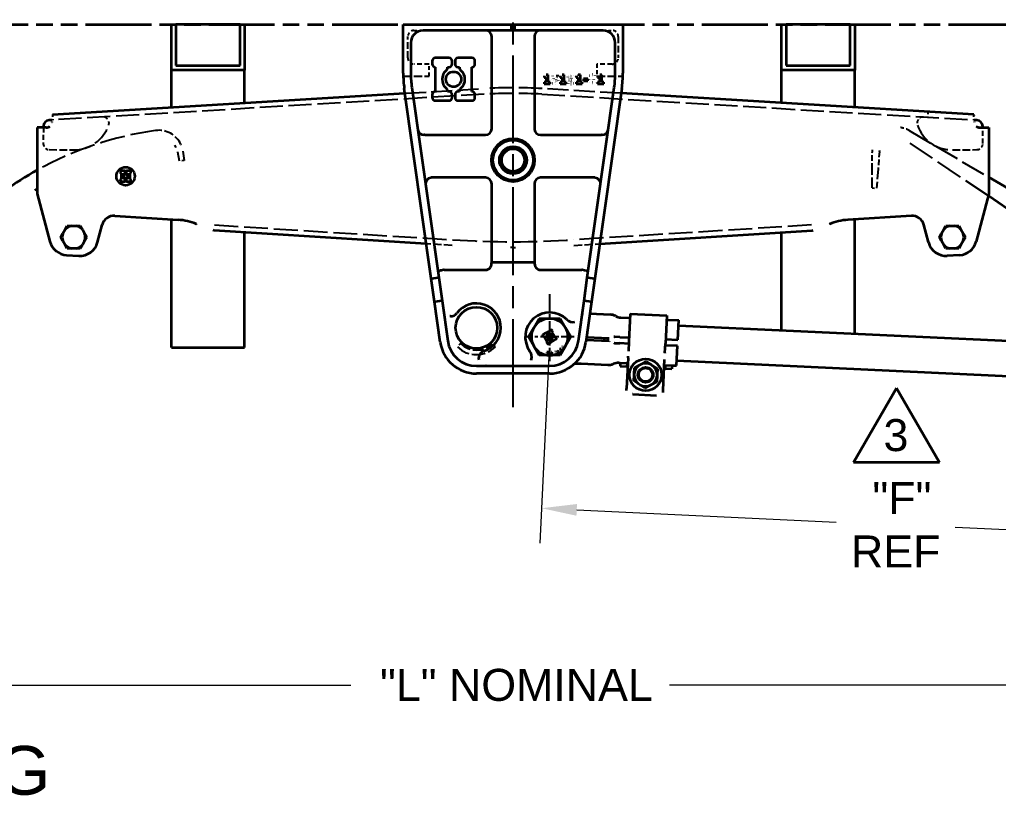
# Model space of a CAD drawing. Header units: inches. Extents: x 0 to 267, y 0 to 172.
# Drawn here: x 136.43 to 176.54, y 56.32 to 88.13 of the extents above; entities that cross this region are included whole.
import ezdxf
from ezdxf.enums import TextEntityAlignment as Align

# ---------------------------------------------------------------- set-up
doc = ezdxf.new("R2010")
doc.units = ezdxf.units.IN
doc.header["$LTSCALE"] = 8
doc.header["$MEASUREMENT"] = 0
for name, pattern in [('CHAIN', [0.7087, 0.4724, -0.0591, 0.1181, -0.0591]), ('DASHED', [0.2067, 0.1654, -0.0413]), ('DOUBLE_DASH_CHAIN', [1.2403, 0.6614, -0.0827, 0.1654, -0.0827, 0.1654, -0.0827])]:
    doc.linetypes.add(name, pattern=pattern)
for name, color, linetype, lineweight in [('Center Mark(Hutchens)', 7, 'Continuous', 25), ('Centerline(Hutchens)', 7, 'Continuous', 25), ('Dimensions(Hutchens)', 7, 'Continuous', 25), ('Hidden Edges(Hutchens)', 7, 'DASHED', 25), ('Phantom Lines(Hutchens)', 7, 'DOUBLE_DASH_CHAIN', 70), ('Sketch Geometry(Hutchens)', 7, 'Continuous', 35), ('Symbols(Hutchens)', 7, 'Continuous', 25), ('Visible Edges(Hutchens)', 7, 'Continuous', 35)]:
    doc.layers.add(name, color=color, linetype=linetype, lineweight=lineweight)
doc.styles.add('Hutchens .164', font='ARIAL.TTF')
doc.dimstyles.new('HUTCHENS STD DIM X.XX', dxfattribs={"dimscale": 8, "dimtxt": 0.164, "dimasz": 0.18, "dimexe": 0.18, "dimexo": 0.0625, "dimgap": 0.09, "dimtad": 0, "dimtih": 1, "dimtoh": 1, "dimrnd": 1e-08, "dimzin": 4, "dimdsep": 46, "dimtxsty": 'Hutchens .164', "dimcen": 0.09, "dimclrd": 211, "dimclre": 211, "dimclrt": 7, "dimadec": 0, "dimazin": 1, "dimtfac": 0.762195, "dimtofl": 0, "dimtmove": 0, "dimatfit": 3, "dimfxl": 0, "dimtolj": 1, "dimtzin": 0, "dimlwd": 9, "dimlwe": 9, "dimarcsym": 0})

# ---------------------------------------------------------------- blocks, each defined once
blk = doc.blocks.new('*D30')
at = {"layer": 'Defpoints', "color": 0, "linetype": 'Continuous'}
for p in [(120.526, 71.902), (192.528, 72.064), (192.528, 60.846)]:
    blk.add_point(p, dxfattribs=at)
at = {"layer": 'Dimensions(Hutchens)', "color": 211, "linetype": 'Continuous', "lineweight": 9}
for p, q in [((120.526, 71.402), (120.526, 59.406)), ((192.528, 71.564), (192.528, 59.406)), ((121.966, 60.846), (150.003, 60.846)), ((191.088, 60.846), (163.067, 60.846))]:
    blk.add_line(p, q, dxfattribs=at)
at = {"layer": 'Dimensions(Hutchens)', "color": 211, "linetype": 'Continuous'}
for points in [[(121.966, 61.086), (121.966, 60.606), (120.526, 60.846)], [(191.088, 61.086), (191.088, 60.606), (192.528, 60.846)]]:
    blk.add_solid(points, dxfattribs=at)
at = {"layer": 'Dimensions(Hutchens)', "color": 7, "linetype": 'Continuous', "lineweight": 9, "insert": (156.535, 60.846), "char_height": 1.312, "attachment_point": 5, "style": 'Hutchens .164'}
blk.add_mtext('\\A1; "L" NOMINAL', dxfattribs=at)
blk = doc.blocks.new('*D41')
at = {"layer": 'Defpoints', "color": 0, "linetype": 'Continuous'}
for p in [(158.153, 75.12), (187.168, 73.761), (186.839, 66.739)]:
    blk.add_point(p, dxfattribs=at)
at = {"layer": 'Dimensions(Hutchens)', "color": 211, "linetype": 'Continuous', "lineweight": 9}
for p, q in [((158.13, 74.62), (157.757, 66.659)), ((187.145, 73.261), (186.772, 65.3)), ((159.263, 68.03), (169.893, 67.532)), ((185.401, 66.806), (174.771, 67.304))]:
    blk.add_line(p, q, dxfattribs=at)
at = {"layer": 'Dimensions(Hutchens)', "color": 211, "linetype": 'Continuous'}
for points in [[(159.274, 68.27), (159.251, 67.79), (157.824, 68.097)], [(185.412, 67.046), (185.39, 66.566), (186.839, 66.739)]]:
    blk.add_solid(points, dxfattribs=at)
at = {"layer": 'Dimensions(Hutchens)', "color": 7, "linetype": 'Continuous', "lineweight": 9, "insert": (172.332, 67.418), "char_height": 1.312, "attachment_point": 5, "style": 'Hutchens .164'}
blk.add_mtext('\\A1; "F"\\PREF', dxfattribs=at)
blk = doc.blocks.new('*D57')
at = {"layer": 'Defpoints', "color": 0, "linetype": 'Continuous'}
for p in [(23.091, 107.041), (218.091, 92.727), (23.091, 79.013)]:
    blk.add_point(p, dxfattribs=at)
at = {"layer": 'Dimensions(Hutchens)', "color": 211, "linetype": 'Continuous', "lineweight": 9}
for p, q in [((23.091, 79.513), (23.091, 108.481)), ((218.091, 93.227), (218.091, 108.481)), ((24.531, 107.041), (110.028, 107.041)), ((216.651, 107.041), (130.494, 107.041))]:
    blk.add_line(p, q, dxfattribs=at)
at = {"layer": 'Dimensions(Hutchens)', "color": 211, "linetype": 'Continuous'}
for points in [[(24.531, 107.281), (24.531, 106.801), (23.091, 107.041)], [(216.651, 107.281), (216.651, 106.801), (218.091, 107.041)]]:
    blk.add_solid(points, dxfattribs=at)
at = {"layer": 'Dimensions(Hutchens)', "color": 7, "linetype": 'Continuous', "lineweight": 9, "insert": (120.261, 107.041), "char_height": 1.312, "attachment_point": 5, "style": 'Hutchens .164'}
blk.add_mtext('\\A1; "E" REC CLEARANCE', dxfattribs=at)
blk = doc.blocks.new('FLAG')
at = {"layer": 'Sketch Geometry(Hutchens)'}
for p, q in [((-0.22, -0.1905), (0, 0.1905)), ((0, 0.1905), (0.22, -0.1905)), ((0.22, -0.1905), (-0.22, -0.1905))]:
    blk.add_line(p, q, dxfattribs=at)
at = {"layer": 'Symbols(Hutchens)', "color": 7, "style": 'Hutchens .164'}
blk.add_attdef('NO:', text='', height=0.164, dxfattribs=at).set_placement((-0.0034, -0.0497), align=Align.MIDDLE_CENTER)

msp = doc.modelspace()

# ---------------------------------------------------------------- linework, layer by layer
at = {"layer": 'Center Mark(Hutchens)', "linetype": 'CHAIN', "ltscale": 0.190971}
msp.add_line((158.1531, 76.8711), (158.1531, 74.1195), dxfattribs=at)
at = {"layer": 'Center Mark(Hutchens)', "linetype": 'CHAIN', "ltscale": 0.138781}
msp.add_line((159.1531, 75.1195), (157.1531, 75.1195), dxfattribs=at)
at = {"layer": 'Centerline(Hutchens)', "linetype": 'CHAIN', "ltscale": 0.954115}
msp.add_line((156.6531, 72.2382), (156.6531, 89.5436), dxfattribs=at)
at = {"layer": 'Hidden Edges(Hutchens)', "ltscale": 0.089183}
for p, q in [((152.5906, 87.682), (152.9656, 87.682)), ((160.3406, 87.682), (160.7156, 87.682))]:
    msp.add_line(p, q, dxfattribs=at)
at = {"layer": 'Hidden Edges(Hutchens)', "ltscale": 0.208226}
for p, q in [((152.3406, 86.557), (152.3406, 87.432)), ((160.9656, 87.432), (160.9656, 86.557))]:
    msp.add_line(p, q, dxfattribs=at)
at = {"layer": 'Hidden Edges(Hutchens)', "ltscale": 0.148704}
for p, q in [((153.2156, 86.307), (152.5906, 86.307)), ((160.7156, 86.307), (160.0906, 86.307))]:
    msp.add_line(p, q, dxfattribs=at)
at = {"layer": 'Hidden Edges(Hutchens)', "ltscale": 0.118944}
for p, q in [((153.2156, 85.807), (153.2156, 86.307)), ((160.0906, 86.307), (160.0906, 85.807))]:
    msp.add_line(p, q, dxfattribs=at)
at = {"layer": 'Hidden Edges(Hutchens)', "ltscale": 0.252454}
for p, q in [((152.1548, 85.807), (153.2156, 85.807)), ((160.0906, 85.807), (161.1513, 85.807))]:
    msp.add_line(p, q, dxfattribs=at)
at = {"layer": 'Hidden Edges(Hutchens)', "ltscale": 0.714075}
for p, q in [((155.4722, 85.071), (137.7919, 84.013)), ((157.8339, 85.071), (175.5142, 84.013))]:
    msp.add_line(p, q, dxfattribs=at)
at = {"layer": 'Hidden Edges(Hutchens)', "ltscale": 0.653009}
for p, q in [((152.2247, 85.1091), (155.4583, 85.3026)), ((161.0814, 85.1091), (157.8478, 85.3026))]:
    msp.add_line(p, q, dxfattribs=at)
at = {"layer": 'Hidden Edges(Hutchens)', "ltscale": 0.055136}
for p, q in [((137.7781, 84.2445), (137.7919, 84.013)), ((173.6531, 84.3567), (173.6392, 84.1252)), ((175.5281, 84.2445), (175.5142, 84.013))]:
    msp.add_line(p, q, dxfattribs=at)
at = {"layer": 'Hidden Edges(Hutchens)', "ltscale": 0.15683}
for p, q in [((137.4097, 83.7095), (137.4031, 83.0504)), ((175.9031, 83.0504), (175.8964, 83.7095))]:
    msp.add_line(p, q, dxfattribs=at)
at = {"layer": 'Hidden Edges(Hutchens)', "ltscale": 0.764374}
msp.add_line((172.8801, 83.5799), (176.1531, 81.6652), dxfattribs=at)
at = {"layer": 'Hidden Edges(Hutchens)', "ltscale": 0.83662}
msp.add_line((176.1292, 80.902), (172.6892, 83.2239), dxfattribs=at)
at = {"layer": 'Hidden Edges(Hutchens)', "ltscale": 0.237987}
for p, q in [((137.6505, 82.7979), (138.6505, 82.7879)), ((174.6556, 82.7879), (175.6556, 82.7979))]:
    msp.add_line(p, q, dxfattribs=at)
at = {"layer": 'Hidden Edges(Hutchens)', "ltscale": 0.001489}
msp.add_line((142.914, 82.701), (142.913, 82.7048), dxfattribs=at)
at = {"layer": 'Hidden Edges(Hutchens)', "ltscale": 0.298367}
msp.add_line((142.9916, 82.3282), (142.914, 82.701), dxfattribs=at)
at = {"layer": 'Hidden Edges(Hutchens)', "ltscale": 0.299877}
msp.add_line((143.1259, 82.735), (143.1798, 82.3549), dxfattribs=at)
at = {"layer": 'Hidden Edges(Hutchens)', "ltscale": 0.174616}
msp.add_line((171.3685, 82.0096), (171.3751, 82.726), dxfattribs=at)
at = {"layer": 'Hidden Edges(Hutchens)', "ltscale": 0.174961}
msp.add_line((171.6621, 82.7233), (171.6092, 82.0074), dxfattribs=at)
at = {"layer": 'Hidden Edges(Hutchens)'}
for p, q in [((171.6621, 82.7233), (171.6621, 82.7233)), ((156.6531, 78.7914), (156.6535, 78.7914))]:
    msp.add_line(p, q, dxfattribs=at)
at = {"layer": 'Hidden Edges(Hutchens)', "ltscale": 0.045142}
msp.add_line((143.1798, 82.3549), (142.9916, 82.3282), dxfattribs=at)
at = {"layer": 'Hidden Edges(Hutchens)', "ltscale": 0.321944}
msp.add_line((171.3613, 81.2261), (171.3685, 82.0096), dxfattribs=at)
at = {"layer": 'Hidden Edges(Hutchens)', "ltscale": 0.322228}
msp.add_line((171.6092, 82.0074), (171.5513, 81.2243), dxfattribs=at)
at = {"layer": 'Hidden Edges(Hutchens)', "ltscale": 0.045137}
msp.add_line((171.3613, 81.2261), (171.5513, 81.2243), dxfattribs=at)
at = {"layer": 'Hidden Edges(Hutchens)', "ltscale": 0.738648}
for p, q in [((144.4175, 79.7105), (154.1699, 79.1009)), ((168.8887, 79.7105), (159.1363, 79.1009))]:
    msp.add_line(p, q, dxfattribs=at)
at = {"layer": 'Hidden Edges(Hutchens)', "ltscale": 0.252094}
for p, q in [((154.1554, 78.8694), (153.0982, 78.9355)), ((159.1507, 78.8694), (160.2079, 78.9355))]:
    msp.add_line(p, q, dxfattribs=at)
at = {"layer": 'Hidden Edges(Hutchens)', "ltscale": 0.044541}
for p, q in [((154.5067, 74.8482), (154.3741, 74.7156)), ((155.932, 74.7156), (155.7994, 74.8482))]:
    msp.add_line(p, q, dxfattribs=at)
at = {"layer": 'Hidden Edges(Hutchens)', "ltscale": 0.002983, "flags": 128}
msp.add_lwpolyline([(175.5142, 84.013), (175.5142, 84.013)], dxfattribs=at)
at = {"layer": 'Hidden Edges(Hutchens)', "ltscale": 0.763681, "flags": 128}
msp.add_lwpolyline([(142.8471, 82.8885), (142.7956, 82.9751)], dxfattribs=at)
at = {"layer": 'Hidden Edges(Hutchens)', "ltscale": 0.089693, "flags": 128}
msp.add_lwpolyline([(142.8471, 82.8885), (142.8501, 82.8826)], dxfattribs=at)
at = {"layer": 'Hidden Edges(Hutchens)', "ltscale": 0.101731, "flags": 128}
msp.add_lwpolyline([(143.0472, 83.0037), (143.0524, 82.992)], dxfattribs=at)
at = {"layer": 'Hidden Edges(Hutchens)', "ltscale": 0.401905, "flags": 128}
msp.add_lwpolyline([(171.3751, 82.726), (171.3782, 82.7946)], dxfattribs=at)
at = {"layer": 'Hidden Edges(Hutchens)', "ltscale": 0.31875, "flags": 128}
msp.add_lwpolyline([(171.6621, 82.7233), (171.6783, 82.7743)], dxfattribs=at)
at = {"layer": 'Hidden Edges(Hutchens)', "ltscale": 0.187933, "flags": 128}
for points in [[(143.6878, 79.7405), (143.702, 79.7345)], [(169.6183, 79.7405), (169.6041, 79.7345)]]:
    msp.add_lwpolyline(points, dxfattribs=at)
at = {"layer": 'Hidden Edges(Hutchens)', "ltscale": 0.755715, "flags": 128}
msp.add_lwpolyline([(156.6531, 78.7914), (156.549, 78.7915)], dxfattribs=at)
at = {"layer": 'Hidden Edges(Hutchens)', "ltscale": 0.755592, "flags": 128}
msp.add_lwpolyline([(156.6535, 78.7914), (156.7576, 78.7915)], dxfattribs=at)
at = {"layer": 'Hidden Edges(Hutchens)', "ltscale": 0.093397}
for centre, start, end in [((152.5906, 87.432), 90, 180), ((160.7156, 87.432), 0, 90), ((152.5906, 86.557), 180, 270), ((160.7156, 86.557), 270, 0), ((137.653, 83.0479), 179.42465, 269.42465), ((175.6531, 83.0479), 270.57535, 0.57535)]:
    msp.add_arc(centre, 0.25, start, end, dxfattribs=at)
at = {"layer": 'Hidden Edges(Hutchens)', "ltscale": 0.722924}
msp.add_arc((156.6531, 65.3383), 20, 86.57535, 93.42465, dxfattribs=at)
at = {"layer": 'Hidden Edges(Hutchens)', "ltscale": 0.714538}
msp.add_arc((156.6531, 65.3383), 19.768, 86.57535, 93.42465, dxfattribs=at)
at = {"layer": 'Hidden Edges(Hutchens)', "ltscale": 0.116454}
for centre, start, end in [((139.8491, 83.8856), 341.22977, 93.42465), ((173.4571, 83.8856), 86.57535, 198.77023)]:
    msp.add_arc(centre, 0.25, start, end, dxfattribs=at)
at = {"layer": 'Hidden Edges(Hutchens)', "ltscale": 0.776668}
msp.add_arc((143.9642, 69.6897), 14.03, 98.06386, 119.04316, dxfattribs=at)
at = {"layer": 'Hidden Edges(Hutchens)', "ltscale": 0.568412}
for centre, start, end in [((138.6656, 84.2878), 269.42465, 341.22977), ((174.6406, 84.2878), 198.77023, 270.57535)]:
    msp.add_arc(centre, 1.5, start, end, dxfattribs=at)
at = {"layer": 'Hidden Edges(Hutchens)', "ltscale": 0.306081}
msp.add_arc((142.1364, 82.5909), 1, 24.38098, 98.06357, dxfattribs=at)
at = {"layer": 'Hidden Edges(Hutchens)', "ltscale": 0.105451}
msp.add_arc((172.3751, 82.7168), 1, 59.6708, 85.07164, dxfattribs=at)
at = {"layer": 'Hidden Edges(Hutchens)', "ltscale": 0.751337}
msp.add_arc((156.6531, 118.8323), 39.8089, 266.42367, 273.57633, dxfattribs=at)
at = {"layer": 'Hidden Edges(Hutchens)', "ltscale": 0.411869}
msp.add_arc((155.1531, 75.4945), 1.1016, 225, 315, dxfattribs=at)
at = {"layer": 'Hidden Edges(Hutchens)', "ltscale": 0.341747}
msp.add_arc((155.1531, 75.4945), 0.9141, 225, 315, dxfattribs=at)
at = {"layer": 'Phantom Lines(Hutchens)', "lineweight": 35, "ltscale": 0.50903}
msp.add_line((17.9205, 87.932), (225.0032, 87.932), dxfattribs=at)
at = {"layer": 'Visible Edges(Hutchens)'}
for p, q in [((142.6531, 87.932), (142.8406, 87.932)), ((142.6531, 86.057), (142.6531, 87.932)), ((142.8406, 87.932), (142.8406, 86.2445)), ((145.4656, 87.932), (142.8406, 87.932)), ((145.4656, 86.2445), (145.4656, 87.932)), ((145.4656, 87.932), (145.6531, 87.932)), ((145.6531, 87.932), (145.6531, 86.057)), ((152.1531, 87.932), (156.5906, 87.932)), ((152.1531, 85.932), (152.1531, 87.932)), ((156.5906, 87.682), (156.5906, 87.932)), ((156.5906, 87.932), (156.7156, 87.932)), ((156.6531, 87.8695), (156.5906, 87.932)), ((156.7156, 87.932), (156.6531, 87.8695)), ((156.6531, 87.8695), (156.6531, 87.682)), ((156.7156, 87.932), (161.1531, 87.932)), ((156.7156, 87.932), (156.7156, 87.682)), ((161.1531, 87.932), (161.1531, 85.932)), ((167.6531, 87.932), (167.8406, 87.932)), ((167.6531, 86.057), (167.6531, 87.932)), ((167.8406, 87.932), (167.8406, 86.2445)), ((170.4656, 87.932), (167.8406, 87.932)), ((170.4656, 86.2445), (170.4656, 87.932)), ((170.4656, 87.932), (170.6531, 87.932)), ((170.6531, 87.932), (170.6531, 86.057)), ((156.5906, 87.682), (152.9656, 87.682)), ((156.6531, 87.682), (156.5906, 87.682)), ((156.7156, 87.682), (156.6531, 87.682)), ((160.3406, 87.682), (156.7156, 87.682)), ((152.4656, 87.182), (152.4656, 85.932)), ((155.7781, 83.6508), (155.7781, 87.432)), ((157.5281, 87.432), (157.5281, 83.6508)), ((160.8406, 85.932), (160.8406, 87.182)), ((142.8406, 86.2445), (145.4656, 86.2445)), ((153.3406, 86.432), (153.3406, 86.307)), ((154.0281, 86.557), (153.4656, 86.557)), ((154.1531, 86.307), (154.1531, 86.432)), ((154.2781, 86.432), (154.2781, 86.307)), ((154.9656, 86.557), (154.4031, 86.557)), ((155.0906, 86.307), (155.0906, 86.432)), ((167.8406, 86.2445), (170.4656, 86.2445)), ((145.6531, 86.057), (142.6531, 86.057)), ((142.6531, 84.5363), (142.6531, 86.057)), ((145.6531, 84.7158), (145.6531, 86.057)), ((153.4656, 86.182), (153.4656, 85.182)), ((153.9656, 86.1424), (153.9656, 86.182)), ((153.9656, 86.182), (154.0281, 86.182)), ((154.4031, 86.182), (154.4656, 86.182)), ((154.4656, 86.182), (154.4656, 86.1424)), ((154.9656, 85.182), (154.9656, 86.182)), ((158.0963, 85.8706), (158.0142, 85.8706)), ((158.0963, 85.56), (158.0963, 85.8706)), ((158.4849, 85.7968), (158.4849, 85.8703)), ((158.7533, 85.8706), (158.6712, 85.8706)), ((158.7533, 85.56), (158.7533, 85.8706)), ((159.4103, 85.8706), (159.3282, 85.8706)), ((159.4103, 85.56), (159.4103, 85.8706)), ((160.2897, 85.8706), (160.2077, 85.8706)), ((160.2897, 85.56), (160.2897, 85.8706)), ((170.6531, 86.057), (167.6531, 86.057)), ((167.6531, 84.7158), (167.6531, 86.057)), ((170.6531, 84.5363), (170.6531, 86.057)), ((157.9258, 85.8195), (157.9258, 85.7585)), ((157.9258, 85.7585), (158.0048, 85.7585)), ((157.9258, 85.56), (157.9258, 85.4947)), ((158.0048, 85.56), (157.9258, 85.56)), ((157.9258, 85.4947), (158.1735, 85.4947)), ((158.0048, 85.7585), (158.0048, 85.56)), ((158.1735, 85.56), (158.0963, 85.56)), ((158.1735, 85.4947), (158.1735, 85.56)), ((158.4783, 85.7968), (158.4849, 85.7968)), ((158.5828, 85.8195), (158.5828, 85.7585)), ((158.5828, 85.7585), (158.6618, 85.7585)), ((158.5828, 85.56), (158.5828, 85.4947)), ((158.6618, 85.56), (158.5828, 85.56)), ((158.5828, 85.4947), (158.8305, 85.4947)), ((158.6618, 85.7585), (158.6618, 85.56)), ((158.8305, 85.56), (158.7533, 85.56)), ((158.8305, 85.4947), (158.8305, 85.56)), ((158.9472, 85.6867), (158.9472, 85.6852)), ((159.1021, 85.6977), (159.1021, 85.6989)), ((159.2398, 85.8195), (159.2398, 85.7585)), ((159.2398, 85.7585), (159.3188, 85.7585)), ((159.2398, 85.56), (159.2398, 85.4947)), ((159.3188, 85.56), (159.2398, 85.56)), ((159.2398, 85.4947), (159.4875, 85.4947)), ((159.3188, 85.7585), (159.3188, 85.56)), ((159.4875, 85.56), (159.4103, 85.56)), ((159.4875, 85.4947), (159.4875, 85.56)), ((159.5467, 85.6953), (159.5467, 85.6254)), ((159.7136, 85.6953), (159.5467, 85.6953)), ((159.5467, 85.6254), (159.7136, 85.6254)), ((159.7136, 85.6254), (159.7136, 85.6953)), ((160.1193, 85.8195), (160.1193, 85.7585)), ((160.1193, 85.7585), (160.1983, 85.7585)), ((160.1193, 85.56), (160.1193, 85.4947)), ((160.1983, 85.56), (160.1193, 85.56)), ((160.1193, 85.4947), (160.3669, 85.4947)), ((160.1983, 85.7585), (160.1983, 85.56)), ((160.3669, 85.56), (160.2897, 85.56)), ((160.3669, 85.4947), (160.3669, 85.56)), ((137.7781, 84.2445), (152.2247, 85.1091)), ((153.3, 77.5091), (152.1974, 85.3016)), ((152.5069, 85.3454), (153.6094, 77.5529)), ((153.3406, 85.057), (153.3406, 84.932)), ((153.9656, 85.182), (153.9656, 85.2217)), ((154.0281, 85.182), (153.9656, 85.182)), ((154.1531, 84.932), (154.1531, 85.057)), ((154.2781, 85.057), (154.2781, 84.932)), ((154.4656, 85.182), (154.4031, 85.182)), ((154.4656, 85.2217), (154.4656, 85.182)), ((155.0906, 84.932), (155.0906, 85.057)), ((159.6967, 77.5529), (160.7993, 85.3454)), ((161.1087, 85.3016), (160.0061, 77.5091)), ((175.5281, 84.2445), (161.0814, 85.1091)), ((153.4656, 84.807), (154.0281, 84.807)), ((154.4031, 84.807), (154.9656, 84.807)), ((137.7696, 84.0116), (137.6452, 84.0042)), ((175.6609, 84.0042), (175.5365, 84.0116)), ((137.5281, 83.7095), (137.1531, 83.7095)), ((137.1531, 83.7095), (137.1531, 80.991)), ((137.4102, 83.7571), (137.4097, 83.7095)), ((175.7781, 83.7095), (176.1531, 83.7095)), ((175.8964, 83.7095), (175.896, 83.7571)), ((176.1531, 83.7095), (176.1531, 80.991)), ((153.0345, 83.4008), (152.9991, 83.4008)), ((153.0345, 83.4008), (155.5281, 83.4008)), ((157.7781, 83.4008), (160.2716, 83.4008)), ((160.307, 83.4008), (160.2716, 83.4008)), ((140.5593, 81.897), (140.5593, 81.8658)), ((140.7312, 81.9283), (140.5906, 81.9283)), ((140.5906, 81.8345), (140.5952, 81.8345)), ((140.5952, 81.8345), (140.5952, 81.5845)), ((140.7202, 81.8345), (140.7312, 81.8345)), ((140.7202, 81.8281), (140.7202, 81.8345)), ((140.7624, 81.8658), (140.7624, 81.897)), ((140.7937, 81.897), (140.7937, 81.8658)), ((140.9656, 81.9283), (140.8249, 81.9283)), ((140.8249, 81.8345), (140.8359, 81.8345)), ((140.8359, 81.8345), (140.8359, 81.8281)), ((140.9609, 81.5845), (140.9609, 81.8345)), ((140.9609, 81.8345), (140.9656, 81.8345)), ((140.9968, 81.8658), (140.9968, 81.897)), ((140.5593, 81.5533), (140.5593, 81.522)), ((140.5952, 81.5845), (140.5906, 81.5845)), ((140.5906, 81.4908), (140.7312, 81.4908)), ((140.7202, 81.5845), (140.7202, 81.591)), ((140.7312, 81.5845), (140.7202, 81.5845)), ((140.7624, 81.522), (140.7624, 81.5533)), ((140.7937, 81.5533), (140.7937, 81.522)), ((140.8359, 81.5845), (140.8249, 81.5845)), ((140.8249, 81.4908), (140.9656, 81.4908)), ((140.8359, 81.591), (140.8359, 81.5845)), ((140.9656, 81.5845), (140.9609, 81.5845)), ((140.9968, 81.522), (140.9968, 81.5533)), ((155.5281, 81.6508), (153.3175, 81.6508)), ((159.9886, 81.6508), (157.7781, 81.6508)), ((176.1531, 81.6652), (177.2994, 80.9946)), ((155.7781, 78.1883), (155.7781, 81.4008)), ((157.5281, 81.4008), (157.5281, 78.1883)), ((137.1531, 80.991), (137.6786, 79.0296)), ((176.1531, 80.991), (175.6275, 79.0296)), ((176.9293, 80.3619), (176.1292, 80.902)), ((140.333, 80.084), (142.934, 79.9214)), ((142.6531, 74.682), (142.6531, 79.939)), ((172.9731, 80.084), (170.3721, 79.9214)), ((170.6531, 75.255), (170.6531, 79.939)), ((138.2081, 79.3608), (138.2996, 79.5193)), ((138.2996, 79.5193), (138.3869, 79.6705)), ((138.3869, 79.6705), (138.5615, 79.6705)), ((138.5615, 79.6705), (138.7446, 79.6705)), ((138.7446, 79.6705), (138.9192, 79.6705)), ((138.9192, 79.6705), (139.0065, 79.5193)), ((139.0065, 79.5193), (139.0981, 79.3608)), ((139.6275, 79.0001), (139.8189, 79.7144)), ((144.3876, 79.4856), (144.3864, 79.4861)), ((153.0982, 78.9355), (144.403, 79.4789)), ((160.2079, 78.9355), (168.9031, 79.4789)), ((168.9185, 79.4856), (168.9197, 79.4861)), ((173.6786, 79.0001), (173.4872, 79.7144)), ((174.2081, 79.3608), (174.2996, 79.5193)), ((174.2996, 79.5193), (174.3869, 79.6705)), ((174.3869, 79.6705), (174.5615, 79.6705)), ((174.5615, 79.6705), (174.7446, 79.6705)), ((174.7446, 79.6705), (174.9192, 79.6705)), ((174.9192, 79.6705), (175.0065, 79.5193)), ((175.0065, 79.5193), (175.0981, 79.3608)), ((138.1207, 79.2095), (138.2081, 79.3608)), ((138.2081, 79.0583), (138.1207, 79.2095)), ((138.2996, 78.8998), (138.2081, 79.0583)), ((139.0981, 79.0583), (139.0065, 78.8998)), ((139.0981, 79.3608), (139.1854, 79.2095)), ((139.1854, 79.2095), (139.0981, 79.0583)), ((145.6531, 74.682), (145.6531, 79.4008)), ((167.6531, 75.3955), (167.6531, 79.4008)), ((174.1207, 79.2095), (174.2081, 79.3608)), ((174.2081, 79.0583), (174.1207, 79.2095)), ((174.2996, 78.8998), (174.2081, 79.0583)), ((175.0981, 79.0583), (175.0065, 78.8998)), ((175.0981, 79.3608), (175.1854, 79.2095)), ((175.1854, 79.2095), (175.0981, 79.0583)), ((138.3869, 78.7485), (138.2996, 78.8998)), ((138.5615, 78.7485), (138.3869, 78.7485)), ((138.7446, 78.7485), (138.5615, 78.7485)), ((138.9192, 78.7485), (138.7446, 78.7485)), ((139.0065, 78.8998), (138.9192, 78.7485)), ((174.3869, 78.7485), (174.2996, 78.8998)), ((174.5615, 78.7485), (174.3869, 78.7485)), ((174.7446, 78.7485), (174.5615, 78.7485)), ((174.9192, 78.7485), (174.7446, 78.7485)), ((175.0065, 78.8998), (174.9192, 78.7485)), ((138.3588, 78.4751), (138.8588, 78.4455)), ((174.9473, 78.4751), (174.4473, 78.4455)), ((153.8351, 77.8695), (155.5281, 77.8695)), ((155.7781, 78.1883), (157.5281, 78.1883)), ((157.7781, 77.8695), (159.4711, 77.8695)), ((153.3, 77.5091), (153.6094, 77.5529)), ((153.4353, 76.5529), (153.3, 77.5091)), ((153.6094, 77.5529), (153.7447, 76.5966)), ((159.5614, 76.5966), (159.6967, 77.5529)), ((159.6967, 77.5529), (160.0061, 77.5091)), ((160.0061, 77.5091), (159.8708, 76.5529)), ((153.7447, 76.5966), (153.4353, 76.5529)), ((153.6679, 74.9094), (153.4353, 76.5529)), ((153.7447, 76.5966), (153.9773, 74.9532)), ((159.3289, 74.9532), (159.5614, 76.5966)), ((159.8708, 76.5529), (159.5614, 76.5966)), ((159.8708, 76.5529), (159.6383, 74.9094)), ((157.5035, 75.4945), (157.72, 75.8695)), ((157.72, 75.8695), (158.1531, 75.8695)), ((158.1531, 75.8695), (158.5861, 75.8695)), ((158.5861, 75.8695), (158.8026, 75.4945)), ((159.8034, 76.0764), (160.6362, 76.0374)), ((160.8635, 75.9711), (160.8452, 75.9807)), ((161.0724, 75.9144), (161.443, 75.897)), ((161.4511, 76.0698), (161.3976, 74.927)), ((161.4511, 76.0698), (162.9495, 75.9997)), ((162.9495, 75.9997), (162.896, 74.8568)), ((162.9414, 75.8268), (163.4408, 75.8035)), ((163.4032, 74.9988), (163.4408, 75.8035)), ((157.287, 75.1195), (157.5035, 75.4945)), ((158.2061, 75.4027), (158.0843, 75.3324)), ((158.8026, 75.4945), (159.0191, 75.1195)), ((163.431, 75.5932), (181.9576, 74.7257)), ((157.5035, 74.7445), (157.287, 75.1195)), ((157.8699, 75.1725), (157.8851, 75.1461)), ((158.0031, 75.2855), (157.8813, 75.2152)), ((157.9278, 75.1347), (157.9319, 75.1371)), ((157.9319, 75.1371), (158.0577, 74.9193)), ((158.0402, 75.1996), (158.0496, 75.205)), ((158.0522, 75.1788), (158.0402, 75.1996)), ((158.061, 75.2477), (158.0458, 75.2741)), ((158.0728, 75.2897), (158.0881, 75.2633)), ((158.1308, 75.2519), (158.1402, 75.2573)), ((158.1402, 75.2573), (158.1522, 75.2365)), ((158.1659, 74.9818), (158.1539, 75.0025)), ((158.2485, 75.3198), (158.2526, 75.3222)), ((158.3742, 75.102), (158.2485, 75.3198)), ((158.264, 75.3649), (158.2488, 75.3913)), ((158.254, 75.0603), (158.2659, 75.0395)), ((158.2659, 75.0395), (158.2565, 75.0341)), ((158.303, 74.9535), (158.4248, 75.0238)), ((158.3783, 75.1044), (158.3742, 75.102)), ((158.4363, 75.0665), (158.421, 75.0929)), ((159.0191, 75.1195), (158.8026, 74.7445)), ((159.6668, 75.1112), (160.5908, 75.068)), ((160.3977, 74.9519), (160.4035, 75.0767)), ((160.5284, 75.0709), (160.5225, 74.946)), ((160.8049, 75.1205), (160.7962, 75.1209)), ((160.8049, 75.1205), (160.8236, 75.1196)), ((161.0348, 75.1097), (160.8236, 75.1196)), ((161.0348, 75.1097), (161.4054, 75.0924)), ((162.9037, 75.0222), (163.4032, 74.9988)), ((142.6531, 74.682), (145.6531, 74.682)), ((157.72, 74.3695), (157.5035, 74.7445)), ((158.0421, 74.8742), (158.0574, 74.8478)), ((158.0577, 74.9193), (158.0536, 74.9169)), ((158.1001, 74.8363), (158.2218, 74.9067)), ((158.1753, 74.9872), (158.1659, 74.9818)), ((158.2333, 74.9493), (158.218, 74.9758)), ((158.2451, 74.9914), (158.2603, 74.965)), ((158.8026, 74.7445), (158.5861, 74.3695)), ((158.6476, 74.7319), (158.6607, 74.7209)), ((158.6607, 74.7209), (158.6613, 74.7216)), ((158.7213, 74.6668), (158.7344, 74.6559)), ((158.7713, 74.7215), (158.7334, 74.6764)), ((158.7344, 74.6559), (158.7819, 74.7126)), ((158.7819, 74.7126), (158.7713, 74.7215)), ((160.585, 74.9431), (159.6492, 74.9869)), ((160.7845, 74.8712), (160.7932, 74.8708)), ((160.8119, 74.8699), (160.7932, 74.8708)), ((160.8119, 74.8699), (161.0231, 74.86)), ((161.3937, 74.8427), (161.0231, 74.86)), ((161.3973, 74.9194), (161.3791, 74.5317)), ((161.3976, 74.927), (161.3973, 74.9194)), ((162.8775, 74.4616), (162.8956, 74.8493)), ((163.3915, 74.7491), (162.892, 74.7725)), ((162.896, 74.8568), (162.8956, 74.8493)), ((163.3538, 73.9445), (163.3915, 74.7491)), ((158.1531, 74.3695), (157.72, 74.3695)), ((158.1192, 74.4989), (158.0431, 74.4989)), ((158.0431, 74.4989), (158.0431, 74.4848)), ((158.0431, 74.4848), (158.105, 74.4848)), ((158.105, 74.4848), (158.0502, 74.3789)), ((158.0502, 74.3789), (158.0673, 74.3789)), ((158.0673, 74.3789), (158.1192, 74.4809)), ((158.1192, 74.4809), (158.1192, 74.4989)), ((158.5861, 74.3695), (158.1531, 74.3695)), ((158.2108, 74.477), (158.2127, 74.4662)), ((158.2127, 74.4662), (158.2341, 74.47)), ((158.2481, 74.3908), (158.2266, 74.387)), ((158.2266, 74.387), (158.2288, 74.3749)), ((158.2288, 74.3749), (158.2864, 74.3851)), ((158.2445, 74.5), (158.2323, 74.4978)), ((158.2341, 74.47), (158.2481, 74.3908)), ((158.2633, 74.3935), (158.2445, 74.5)), ((158.2843, 74.3972), (158.2633, 74.3935)), ((158.2864, 74.3851), (158.2843, 74.3972)), ((158.4034, 74.4324), (158.4027, 74.432)), ((158.4027, 74.432), (158.4092, 74.418)), ((158.517, 74.5487), (158.4777, 74.526)), ((158.4777, 74.526), (158.485, 74.5134)), ((158.485, 74.5134), (158.5243, 74.5361)), ((158.5243, 74.5361), (158.517, 74.5487)), ((161.3663, 74.2585), (161.3076, 73.0043)), ((155.1531, 73.932), (158.1531, 73.932)), ((159.1912, 74.0368), (159.4473, 74.0248)), ((159.4473, 74.0248), (160.5396, 73.9737)), ((160.7721, 74.0185), (160.7529, 74.0106)), ((160.9854, 74.0554), (161.0441, 74.0526)), ((161.0441, 74.0526), (161.0378, 73.9178)), ((161.0378, 73.9178), (161.3187, 73.9046)), ((161.0441, 74.0526), (161.325, 74.0395)), ((161.325, 74.0395), (161.3187, 73.9046)), ((161.3187, 73.9046), (161.3497, 73.9032)), ((161.356, 74.038), (161.325, 74.0395)), ((161.6172, 73.61), (161.6289, 73.8589)), ((161.6289, 73.8589), (161.8502, 73.9732)), ((161.8502, 73.9732), (161.8887, 73.9931)), ((161.8887, 73.9931), (162.1101, 74.1074)), ((162.1101, 74.1074), (162.3197, 73.9729)), ((162.3197, 73.9729), (162.3562, 73.9495)), ((162.3562, 73.9495), (162.5659, 73.815)), ((162.5659, 73.815), (162.5542, 73.5661)), ((162.8059, 72.9342), (162.8647, 74.1883)), ((162.848, 73.833), (162.8483, 73.833)), ((162.8483, 73.833), (162.8795, 73.8316)), ((162.8543, 73.9679), (162.8546, 73.9679)), ((162.8858, 73.9664), (162.8546, 73.9679)), ((162.8858, 73.9664), (162.8795, 73.8316)), ((162.8795, 73.8316), (163.1604, 73.8184)), ((162.8858, 73.9664), (163.1667, 73.9533)), ((163.1667, 73.9533), (163.1604, 73.8184)), ((163.1667, 73.9533), (163.3538, 73.9445)), ((163.3636, 74.1548), (181.8902, 73.2873)), ((158.1531, 73.6195), (155.1531, 73.6195)), ((161.6036, 73.3179), (161.6152, 73.5667)), ((161.6152, 73.5667), (161.6172, 73.61)), ((162.5522, 73.5229), (162.5405, 73.274)), ((162.5542, 73.5661), (162.5522, 73.5229)), ((161.3035, 72.9182), (161.3076, 73.0043)), ((161.8132, 73.1834), (161.6036, 73.3179)), ((161.8497, 73.16), (161.8132, 73.1834)), ((162.0594, 73.0255), (161.8497, 73.16)), ((162.2807, 73.1398), (162.0594, 73.0255)), ((162.3192, 73.1597), (162.2807, 73.1398)), ((162.5405, 73.274), (162.3192, 73.1597)), ((161.5636, 72.7699), (162.5291, 72.7247)), ((162.8019, 72.848), (162.8059, 72.9342))]:
    msp.add_line(p, q, dxfattribs=at)
at = {"layer": 'Visible Edges(Hutchens)', "flags": 128}
for points in [[(158.0142, 85.8706), (158.0141, 85.8689)], [(158.4226, 85.8767), (158.4134, 85.8765)], [(158.4849, 85.8703), (158.4838, 85.8706)], [(158.6712, 85.8706), (158.6711, 85.8689)], [(158.9241, 85.8481), (158.9206, 85.8452)], [(159.0268, 85.8782), (159.0198, 85.8781)], [(159.1298, 85.8512), (159.1273, 85.8529)], [(159.3282, 85.8706), (159.3281, 85.8689)], [(159.9059, 85.8773), (159.8986, 85.8772)], [(160.0178, 85.8265), (160.0147, 85.8308)], [(160.2077, 85.8706), (160.2075, 85.8689)], [(157.9878, 85.829), (157.9863, 85.8283)], [(158.2297, 85.6618), (158.2297, 85.6571)], [(158.275, 85.8171), (158.2716, 85.8129)], [(158.2737, 85.5242), (158.2766, 85.5213)], [(158.323, 85.6475), (158.323, 85.6485)], [(158.3236, 85.6703), (158.3252, 85.671)], [(158.3239, 85.7187), (158.3254, 85.7283)], [(158.343, 85.5658), (158.3398, 85.57)], [(158.3634, 85.6792), (158.3661, 85.6791)], [(158.3755, 85.5506), (158.3745, 85.5506)], [(158.3758, 85.4868), (158.3834, 85.4869)], [(158.4044, 85.7445), (158.402, 85.7445)], [(158.4047, 85.6667), (158.4067, 85.6648)], [(158.4068, 85.5658), (158.4064, 85.5652)], [(158.4217, 85.8083), (158.4269, 85.8082)], [(158.422, 85.6178), (158.4219, 85.6099)], [(158.474, 85.7232), (158.4719, 85.7248)], [(158.5165, 85.6223), (158.5165, 85.6258)], [(158.6448, 85.829), (158.6433, 85.8283)], [(158.8779, 85.5959), (158.8779, 85.593)], [(158.8879, 85.777), (158.8882, 85.7684)], [(158.9128, 85.5181), (158.9156, 85.5159)], [(158.9472, 85.6852), (158.9425, 85.6832)], [(158.9696, 85.6077), (158.9699, 85.6136)], [(158.9809, 85.7785), (158.981, 85.7807)], [(158.9949, 85.664), (158.9993, 85.6621)], [(159.0122, 85.7375), (159.0101, 85.7385)], [(159.0301, 85.5503), (159.025, 85.5504)], [(159.0259, 85.4859), (159.0343, 85.486)], [(159.0268, 85.8144), (159.0312, 85.8143)], [(159.0405, 85.6454), (159.0426, 85.6444)], [(159.0547, 85.7202), (159.0485, 85.7225)], [(159.0639, 85.56), (159.0615, 85.5585)], [(159.0736, 85.7724), (159.0735, 85.7674)], [(159.0818, 85.595), (159.0817, 85.5915)], [(159.1021, 85.6989), (159.1079, 85.7017)], [(159.1356, 85.5181), (159.1384, 85.5204)], [(159.165, 85.7834), (159.1649, 85.7882)], [(159.1748, 85.5989), (159.1745, 85.6072)], [(159.3018, 85.829), (159.3003, 85.8283)], [(159.7613, 85.6822), (159.7613, 85.6771)], [(159.7944, 85.8281), (159.7917, 85.8239)], [(159.7941, 85.5366), (159.7972, 85.5323)], [(159.8558, 85.6819), (159.8559, 85.693)], [(159.9059, 85.5561), (159.8991, 85.5566)], [(159.9059, 85.808), (159.9126, 85.8075)], [(159.9059, 85.4868), (159.9101, 85.4868)], [(159.9558, 85.6822), (159.9557, 85.6714)], [(160.0175, 85.536), (160.0201, 85.54)], [(160.0503, 85.6822), (160.0502, 85.6917)], [(160.1813, 85.829), (160.1797, 85.8283)], [(137.7781, 84.2445), (137.7781, 84.244)], [(175.5281, 84.2445), (175.5281, 84.244)], [(137.7611, 83.9315), (137.7596, 83.9248)], [(137.7611, 83.9315), (137.7622, 83.9363)], [(137.7722, 83.9059), (137.7727, 83.9081)], [(175.5281, 84.213), (175.5281, 84.1984)], [(175.545, 83.9315), (175.5465, 83.9248)], [(137.6723, 83.7553), (137.6787, 83.76)], [(175.6338, 83.7553), (175.6255, 83.7615)], [(137.1531, 81.1944), (137.0543, 81.1259)], [(144.3864, 79.4861), (144.3619, 79.4965)], [(144.3989, 79.4813), (144.3946, 79.4837)], [(144.403, 79.4789), (144.3989, 79.4794)], [(144.4025, 79.4792), (144.4013, 79.48)], [(168.9072, 79.4813), (168.9048, 79.48)], [(168.9185, 79.4856), (168.911, 79.4814)], [(168.9197, 79.4861), (168.9442, 79.4965)], [(168.9285, 79.4942), (168.9283, 79.4941)], [(154.0856, 75.9721), (154.0654, 75.974)], [(159.4843, 76.0515), (159.4815, 76.0351)], [(160.7962, 75.1209), (160.7877, 75.1212)], [(158.5605, 74.6481), (158.5584, 74.646)], [(158.5635, 74.6167), (158.5633, 74.6175)], [(158.5691, 74.6378), (158.5698, 74.6384)], [(158.5906, 74.6396), (158.5913, 74.6392)], [(158.6175, 74.6144), (158.6184, 74.6132)], [(158.63, 74.6249), (158.6277, 74.6275)], [(158.6619, 74.7601), (158.6612, 74.7593)], [(158.6613, 74.7216), (158.6613, 74.7219)], [(158.6637, 74.7348), (158.6639, 74.7353)], [(158.6718, 74.7503), (158.6721, 74.7507)], [(158.6849, 74.7584), (158.6854, 74.7585)], [(158.7003, 74.7532), (158.7019, 74.7517)], [(158.7101, 74.7663), (158.7084, 74.7676)], [(158.7178, 74.7076), (158.718, 74.706)], [(158.7245, 74.7461), (158.7242, 74.7468)], [(158.7299, 74.7206), (158.7298, 74.7215)], [(158.7334, 74.6764), (158.7333, 74.6776)], [(160.585, 74.9431), (160.5925, 74.9376)], [(158.2323, 74.4978), (158.2323, 74.4965)], [(158.3628, 74.5197), (158.3625, 74.5188)], [(158.3653, 74.4877), (158.3659, 74.4865)], [(158.3798, 74.4952), (158.3792, 74.4967)], [(158.3823, 74.5413), (158.3815, 74.5409)], [(158.3878, 74.5294), (158.3883, 74.5296)], [(158.39, 74.4654), (158.3909, 74.4652)], [(158.396, 74.4797), (158.3953, 74.4799)], [(158.4043, 74.5296), (158.4059, 74.5288)], [(158.4092, 74.418), (158.4097, 74.4181)], [(158.411, 74.5428), (158.4102, 74.5431)], [(158.4117, 74.4823), (158.4111, 74.4821)], [(158.414, 74.4688), (158.4148, 74.4691)], [(158.4183, 74.4358), (158.4179, 74.4356)], [(158.4223, 74.4223), (158.4239, 74.4231)], [(158.4254, 74.5044), (158.4255, 74.5041)], [(158.4283, 74.4974), (158.428, 74.4968)], [(158.4331, 74.4869), (158.4339, 74.4846)], [(158.4416, 74.508), (158.4407, 74.5099)], [(158.4509, 74.4568), (158.4513, 74.4597)], [(158.5713, 74.5755), (158.5736, 74.5728)], [(158.5838, 74.586), (158.5829, 74.5871)], [(158.6102, 74.5609), (158.6085, 74.5619)], [(158.6323, 74.5625), (158.6315, 74.5619)], [(158.6377, 74.5836), (158.638, 74.5828)], [(158.6409, 74.5523), (158.6429, 74.5544)], [(161.3663, 74.2585), (161.3695, 74.3267)], [(162.8775, 74.4616), (162.8771, 74.4532)], [(155.5533, 73.932), (155.5381, 73.9324)], [(157.3973, 74.182), (157.3896, 74.1621)], [(161.5636, 72.7699), (161.5462, 72.771)], [(162.8019, 72.848), (162.8008, 72.8377)]]:
    msp.add_lwpolyline(points, dxfattribs=at)
at = {"layer": 'Visible Edges(Hutchens)'}
for centre, radius in [((154.2156, 85.682), 0.3125), ((156.6531, 82.3695), 0.885), ((156.6531, 82.3695), 0.823), ((156.6531, 82.3695), 0.5598), ((156.6531, 82.3695), 0.5257), ((156.6531, 82.3695), 0.465), ((140.7781, 81.7095), 0.375), ((140.7781, 81.7095), 0.0781), ((155.1531, 75.4945), 0.8516), ((158.1531, 75.1195), 0.0781), ((162.0847, 73.5664), 0.6562), ((162.0847, 73.5664), 0.3126), ((162.0847, 73.5664), 0.3125), ((162.0847, 73.5664), 0.28)]:
    msp.add_circle(centre, radius, dxfattribs=at)
for centre, radius, start, end in [((152.9656, 87.182), 0.5, 90, 180), ((155.5281, 87.432), 0.25, 0, 90), ((157.7781, 87.432), 0.25, 90, 180), ((160.3406, 87.182), 0.5, 0, 90), ((153.4656, 86.432), 0.125, 90, 180), ((153.4656, 86.307), 0.125, 180, 270), ((154.0281, 86.432), 0.125, 0, 90), ((154.0281, 86.307), 0.125, 270, 0), ((154.4031, 86.432), 0.125, 90, 180), ((154.4031, 86.307), 0.125, 180, 270), ((154.9656, 86.432), 0.125, 0, 90), ((154.9656, 86.307), 0.125, 270, 0), ((156.6531, 85.932), 4.5, 180, 188.05343), ((156.6531, 85.932), 4.1875, 180, 188.05343), ((154.2156, 85.682), 0.4688, 129.16671, 230.83329), ((153.8406, 86.1424), 0.125, 309.16671, 0), ((154.5906, 86.1424), 0.125, 180, 230.83329), ((154.2156, 85.682), 0.4687, 309.16671, 50.83329), ((156.6531, 85.932), 4.1875, 351.94657, 0), ((156.6531, 85.932), 4.5, 351.94657, 0), ((153.4656, 85.057), 0.125, 90, 180), ((153.8406, 85.2217), 0.125, 0, 50.83329), ((154.0281, 85.057), 0.125, 0, 90), ((154.4031, 85.057), 0.125, 90, 180), ((154.5906, 85.2217), 0.125, 129.16671, 180), ((154.9656, 85.057), 0.125, 0, 90), ((153.4656, 84.932), 0.125, 180, 270), ((154.0281, 84.932), 0.125, 270, 0), ((154.4031, 84.932), 0.125, 180, 270), ((154.9656, 84.932), 0.125, 270, 0), ((137.6601, 83.7546), 0.25, 93.42465, 179.42465), ((175.646, 83.7546), 0.25, 0.57535, 86.57535), ((137.5281, 83.9595), 0.25, 270, 305.23782), ((152.9991, 83.6508), 0.25, 188.05343, 270), ((155.5281, 83.6508), 0.25, 270, 0), ((157.7781, 83.6508), 0.25, 180, 270), ((160.307, 83.6508), 0.25, 270, 351.94657), ((175.7781, 83.9595), 0.25, 234.76218, 270), ((143.9642, 69.6897), 14.03, 119.04316, 125.52037), ((140.5906, 81.897), 0.0312, 90, 180), ((140.5906, 81.8658), 0.0312, 180, 270), ((140.689, 81.8281), 0.0313, 306.92427, 0), ((140.7312, 81.897), 0.0312, 0, 90), ((140.7312, 81.8658), 0.0312, 270, 0), ((140.8249, 81.897), 0.0312, 90, 180), ((140.8249, 81.8658), 0.0312, 180, 270), ((140.8671, 81.8281), 0.0313, 180, 233.07573), ((140.9656, 81.897), 0.0312, 0, 90), ((140.9656, 81.8658), 0.0312, 270, 0), ((140.5906, 81.5533), 0.0312, 90, 180), ((140.5906, 81.522), 0.0312, 180, 270), ((140.7781, 81.7095), 0.117, 126.92427, 233.07573), ((140.689, 81.591), 0.0313, 0, 53.07573), ((140.7312, 81.5533), 0.0312, 0, 90), ((140.7312, 81.522), 0.0312, 270, 0), ((140.8249, 81.5533), 0.0312, 90, 180), ((140.8249, 81.522), 0.0312, 180, 270), ((140.8671, 81.591), 0.0313, 126.92427, 180), ((140.7781, 81.7095), 0.117, 306.92427, 53.07573), ((140.9656, 81.5533), 0.0312, 0, 90), ((140.9656, 81.522), 0.0312, 270, 0), ((153.3175, 81.4008), 0.25, 98.05343, 188.05343), ((153.3175, 81.4008), 0.25, 90, 98.05343), ((155.5281, 81.4008), 0.25, 0, 90), ((157.7781, 81.4008), 0.25, 90, 180), ((159.9886, 81.4008), 0.25, 81.94657, 90), ((159.9886, 81.4008), 0.25, 351.94657, 81.94657), ((140.3019, 79.5849), 0.5, 86.42367, 165), ((142.7937, 77.6758), 2.25, 66.58519, 86.42367), ((170.5124, 77.6758), 2.25, 93.57633, 113.41481), ((173.0043, 79.5849), 0.5, 15, 93.57633), ((138.6531, 79.2095), 0.47, 101.23066, 138.76934), ((138.6531, 79.2095), 0.47, 41.23066, 78.76934), ((174.6531, 79.2095), 0.47, 101.23066, 138.76934), ((174.6531, 79.2095), 0.47, 41.23066, 78.76934), ((138.4031, 79.2237), 0.75, 195, 266.61659), ((138.6531, 79.2095), 0.47, 161.23066, 198.76934), ((138.6531, 79.2095), 0.47, 341.23066, 18.76934), ((174.6531, 79.2095), 0.47, 161.23066, 198.76934), ((174.9031, 79.2237), 0.75, 273.38341, 345), ((174.6531, 79.2095), 0.47, 341.23066, 18.76934), ((138.6531, 79.2095), 0.47, 221.23066, 258.76934), ((138.6531, 79.2095), 0.47, 281.23066, 318.76934), ((138.9031, 79.1942), 0.75, 266.61659, 345), ((174.4031, 79.1942), 0.75, 195, 273.38341), ((174.6531, 79.2095), 0.47, 221.23066, 258.76934), ((174.6531, 79.2095), 0.47, 281.23066, 318.76934), ((155.5281, 78.1195), 0.25, 270, 321.53158), ((157.7781, 78.1195), 0.25, 218.46842, 270), ((155.1531, 75.4945), 1, 287.75279, 143.02001), ((154.1046, 76.2841), 0.3125, 266.51647, 323.02001), ((158.1531, 75.1195), 1, 45.72502, 216.22155), ((158.1531, 75.1195), 0.75, 90, 150), ((158.1531, 75.1195), 0.75, 30, 90), ((159.113, 76.104), 0.375, 225.72502, 281.41779), ((160.6128, 75.5379), 0.5, 62.31141, 87.31913), ((161.0958, 76.4138), 0.5, 242.31141, 267.31913), ((158.1531, 75.1195), 0.75, 150, 210), ((158.2217, 75.3757), 0.0313, 30, 120), ((158.1531, 75.1195), 0.75, 330, 30), ((157.8969, 75.1882), 0.0313, 120, 210), ((157.9122, 75.1618), 0.0312, 210, 300), ((158.0187, 75.2585), 0.0313, 30, 120), ((158.1531, 75.1195), 0.117, 149.5768, 270.4232), ((158.034, 75.2321), 0.0312, 300, 30), ((158.0999, 75.3054), 0.0313, 120, 210), ((158.1152, 75.2789), 0.0312, 210, 300), ((158.1531, 75.1195), 0.117, 329.5768, 90.4232), ((158.2722, 75.007), 0.0312, 120, 210), ((158.2369, 75.3493), 0.0313, 300, 30), ((158.3939, 75.0773), 0.0312, 30, 120), ((158.4092, 75.0509), 0.0312, 300, 30), ((155.1531, 75.1195), 1.5, 188.05343, 270), ((155.1531, 75.1195), 1.1875, 188.05343, 270), ((158.1531, 75.1195), 0.75, 210, 270), ((158.0692, 74.8898), 0.0312, 120, 210), ((158.0844, 74.8634), 0.0312, 210, 300), ((158.1531, 75.1195), 1.1875, 270, 351.94657), ((158.1531, 75.1195), 1.5, 270, 351.94657), ((158.1531, 75.1195), 0.75, 270, 330), ((158.191, 74.9601), 0.0312, 30, 120), ((158.2062, 74.9337), 0.0313, 300, 30), ((158.2874, 74.9806), 0.0312, 210, 300), ((155.5533, 74.2445), 0.3125, 107.75279, 191.53696), ((157.0438, 74.307), 0.375, 340.52878, 36.22155), ((160.563, 74.4731), 0.5, 267.31913, 292.32686), ((160.962, 73.5559), 0.5, 87.31913, 112.32686), ((162.0847, 73.5664), 0.4695, 119.96363, 174.67464), ((162.0847, 73.5664), 0.4695, 59.96363, 114.67464), ((162.0847, 73.5664), 0.4695, 359.96363, 54.67464), ((162.0847, 73.5664), 0.4695, 179.96363, 234.67464), ((162.0847, 73.5664), 0.4695, 299.96363, 354.67464), ((162.0847, 73.5664), 0.4695, 239.96363, 294.67464)]:
    msp.add_arc(centre, radius, start, end, dxfattribs=at)
for centre, major_axis, ratio, start_param, end_param in [((153.8268, 77.8015), (0.2475, 0.035), 0.269989, 1.5707963, 3.1415927), ((153.8869, 77.3765), (-0.0696, 0.4918), 0.5032911, 6.2120937, 6.2831853), ((155.5906, 78.1883), (0, -0.3187), 0.5882353, 0.7903528, 1.5707963), ((157.7156, 78.1883), (0, -0.3187), 0.5882353, 4.712389, 5.4928325), ((159.4192, 77.3765), (0.0696, 0.4918), 0.5032911, 0, 0.0710916), ((159.4794, 77.8015), (-0.2475, 0.035), 0.269989, 3.1415927, 4.712389)]:
    msp.add_ellipse(centre, major_axis=major_axis, ratio=ratio, start_param=start_param, end_param=end_param, dxfattribs=at)

# ---------------------------------------------------------------- block references
at = {"xscale": 8, "yscale": 8, "zscale": 8}
msp.add_blockref('FLAG', (172.3693, 71.4928), dxfattribs=at).add_auto_attribs({'NO:': '3'})

# ---------------------------------------------------------------- texts
at = {"layer": 'Symbols(Hutchens)', "color": 7, "insert": (122.2513, 57.3367), "char_height": 2, "width": 30.902439, "attachment_point": 5, "style": 'Hutchens .164'}
msp.add_mtext('{\\fArial|b0|i0;\\H2.0000;TRI-AXLE OVERSLUNG}', dxfattribs=at)

# ---------------------------------------------------------------- dimensions: what is measured, and where the dimension line sits
at = {"layer": 'Dimensions(Hutchens)', "color": 211, "linetype": 'Continuous', "lineweight": 9}
for base, p1, p2, angle, text, override, picture, middle in [((23.0906, 107.041), (218.0906, 92.727), (23.0906, 79.0125), 180, ' "E" REC CLEARANCE', {"dimtih": 0, "dimtoh": 0, "dimdec": 2, "dimtp": 0, "dimtm": 0, "dimtdec": 2, "dimatfit": 2}, '*D57', (120.2611, 107.041)), ((186.8393, 66.7388), (158.1531, 75.1195), (187.1681, 73.7609), 177.31913, ' "F"\\PREF', {"dimdec": 2, "dimtp": 0, "dimtm": 0, "dimtdec": 2, "dimatfit": 2}, '*D41', (172.3318, 67.4181)), ((192.5277, 60.8461), (120.526, 71.9024), (192.5277, 72.0641), 180, ' "L" NOMINAL', {"dimtih": 0, "dimtoh": 0, "dimdec": 2, "dimtp": 0, "dimtm": 0, "dimtdec": 2, "dimatfit": 2}, '*D30', (156.5349, 60.8461))]:
    dim = msp.add_linear_dim(base=base, p1=p1, p2=p2, angle=angle, text=text, dimstyle='HUTCHENS STD DIM X.XX', override=override, dxfattribs=at)
    dim.commit()
    dim.dimension.update_dxf_attribs({"geometry": picture, "text_midpoint": middle, "dimtype": 160})

doc.saveas('drawing.dxf')
